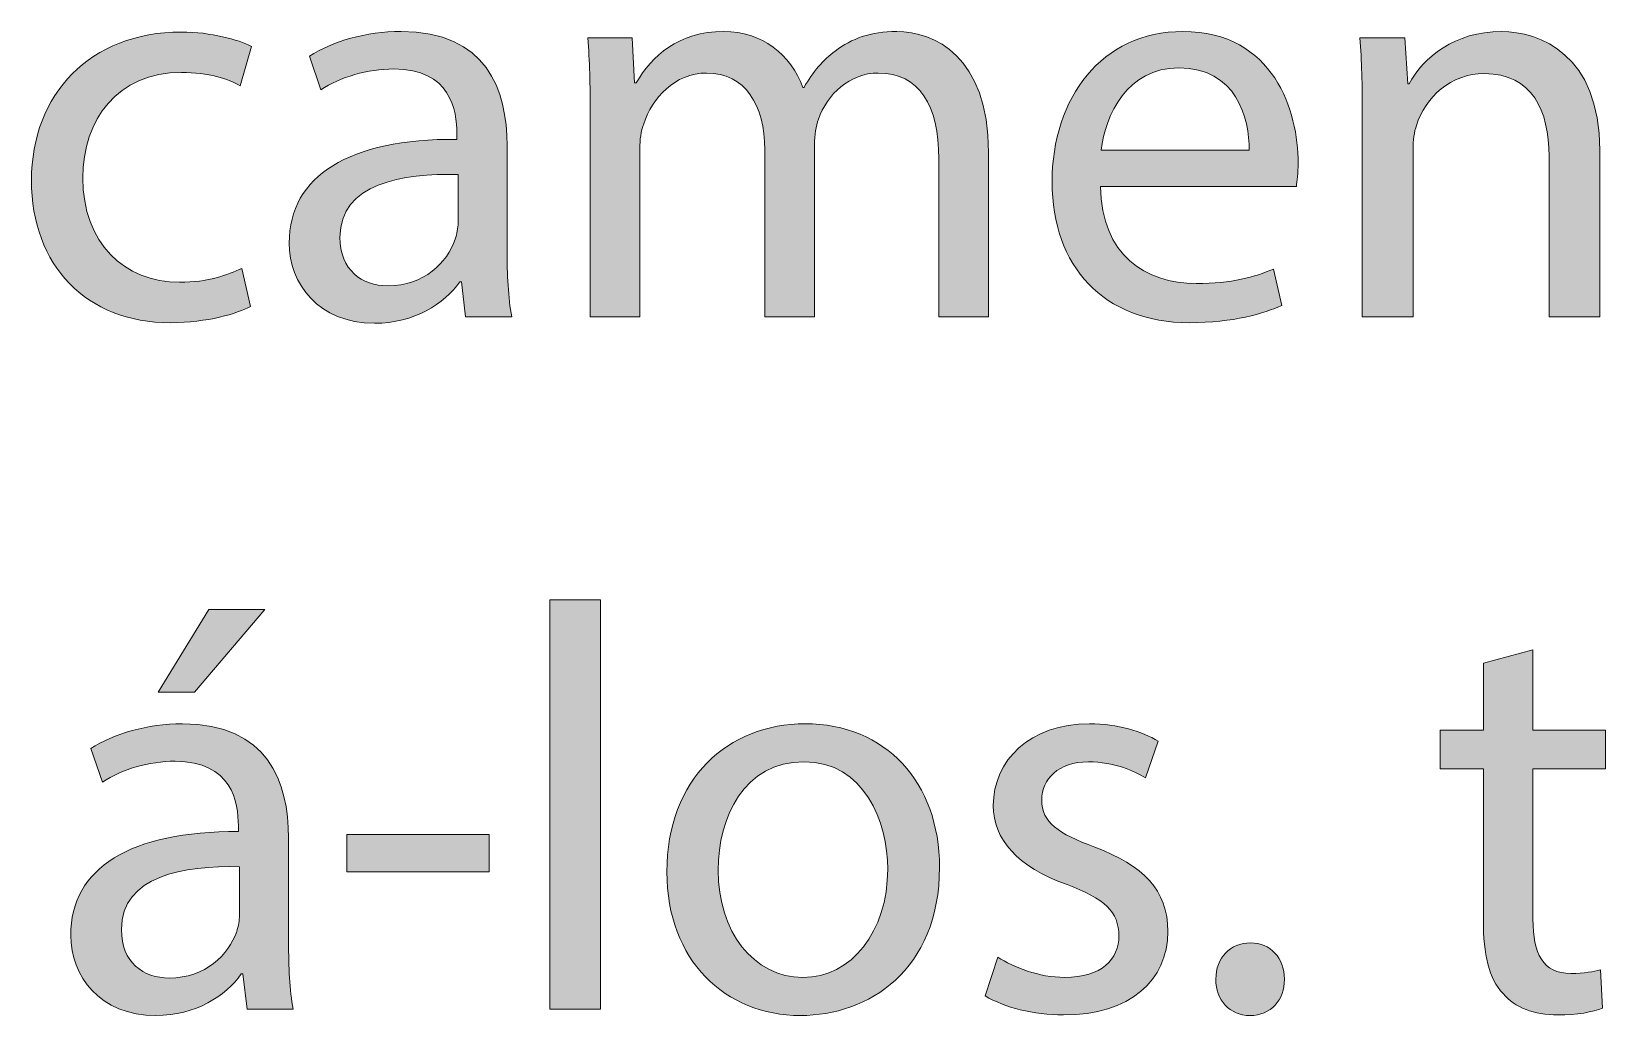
# Model space of a CAD drawing. Header units: inches. Extents: x -507 to 1392, y -754 to 68.
# Drawn here: x 1121.67 to 1148.97, y -216.06 to -199 of the extents above; entities that cross this region are included whole.
import ezdxf

# ---------------------------------------------------------------- set-up
doc = ezdxf.new("R2010")
doc.units = ezdxf.units.IN
doc.header["$MEASUREMENT"] = 0
doc.layers.add('back', color=7, linetype='Continuous')

# ---------------------------------------------------------------- blocks, each defined once
blk = doc.blocks.new('block 162')
at = {"layer": 'back', "true_color": 0x231f20}
h = blk.add_hatch(color=250, dxfattribs=at)
h.dxf.hatch_style = 2
edge = h.paths.add_edge_path()
edge.add_spline(control_points=[(1125.467, -203.767), (1125.237, -203.887), (1124.728, -204.047), (1124.077, -204.047), (1122.618, -204.047), (1121.669, -203.057), (1121.669, -201.578), (1121.669, -200.089), (1122.688, -199.009), (1124.268, -199.009), (1124.787, -199.009), (1125.247, -199.14), (1125.486, -199.259), (1125.486, -199.259), (1125.287, -199.939), (1125.287, -199.939), (1125.077, -199.819), (1124.747, -199.709), (1124.268, -199.709), (1123.158, -199.709), (1122.559, -200.529), (1122.559, -201.538), (1122.559, -202.658), (1123.278, -203.347), (1124.237, -203.347), (1124.737, -203.347), (1125.067, -203.217), (1125.316, -203.107), (1125.316, -203.107), (1125.467, -203.767), (1125.467, -203.767)], knot_values=[0, 0, 0, 0, 1, 1, 1, 2, 2, 2, 3, 3, 3, 4, 4, 4, 5, 5, 5, 6, 6, 6, 7, 7, 7, 8, 8, 8, 9, 9, 9, 10, 10, 10, 10], degree=3, periodic=1)
h = blk.add_hatch(color=250, dxfattribs=at)
h.dxf.hatch_style = 2
edge = h.paths.add_edge_path()
edge.add_spline(control_points=[(1129.197, -203.947), (1129.197, -203.947), (1129.127, -203.337), (1129.127, -203.337), (1129.127, -203.337), (1129.098, -203.337), (1129.098, -203.337), (1128.827, -203.717), (1128.308, -204.057), (1127.618, -204.057), (1126.639, -204.057), (1126.139, -203.367), (1126.139, -202.667), (1126.139, -201.498), (1127.179, -200.858), (1129.047, -200.869), (1129.047, -200.869), (1129.047, -200.769), (1129.047, -200.769), (1129.047, -200.369), (1128.938, -199.649), (1127.948, -199.649), (1127.498, -199.649), (1127.028, -199.789), (1126.688, -200.009), (1126.688, -200.009), (1126.488, -199.429), (1126.488, -199.429), (1126.889, -199.169), (1127.468, -199), (1128.078, -199), (1129.557, -199), (1129.917, -200.009), (1129.917, -200.979), (1129.917, -200.979), (1129.917, -202.788), (1129.917, -202.788), (1129.917, -203.207), (1129.937, -203.617), (1129.997, -203.947), (1129.997, -203.947), (1129.197, -203.947), (1129.197, -203.947)], knot_values=[0, 0, 0, 0, 1, 1, 1, 2, 2, 2, 3, 3, 3, 4, 4, 4, 5, 5, 5, 6, 6, 6, 7, 7, 7, 8, 8, 8, 9, 9, 9, 10, 10, 10, 11, 11, 11, 12, 12, 12, 13, 13, 13, 14, 14, 14, 14], degree=3, periodic=1)
edge = h.paths.add_edge_path()
edge.add_spline(control_points=[(1129.067, -201.478), (1128.107, -201.458), (1127.019, -201.628), (1127.019, -202.567), (1127.019, -203.137), (1127.398, -203.407), (1127.848, -203.407), (1128.478, -203.407), (1128.877, -203.007), (1129.018, -202.598), (1129.047, -202.507), (1129.067, -202.408), (1129.067, -202.318), (1129.067, -202.318), (1129.067, -201.478), (1129.067, -201.478)], knot_values=[0, 0, 0, 0, 1, 1, 1, 2, 2, 2, 3, 3, 3, 4, 4, 4, 5, 5, 5, 5], degree=3, periodic=1)
h = blk.add_hatch(color=250, dxfattribs=at)
h.dxf.hatch_style = 2
edge = h.paths.add_edge_path()
edge.add_spline(control_points=[(1131.358, -200.419), (1131.358, -199.919), (1131.349, -199.509), (1131.318, -199.109), (1131.318, -199.109), (1132.088, -199.109), (1132.088, -199.109), (1132.088, -199.109), (1132.128, -199.889), (1132.128, -199.889), (1132.128, -199.889), (1132.158, -199.889), (1132.158, -199.889), (1132.428, -199.429), (1132.878, -199), (1133.677, -199), (1134.337, -199), (1134.837, -199.399), (1135.047, -199.969), (1135.047, -199.969), (1135.066, -199.969), (1135.066, -199.969), (1135.217, -199.699), (1135.406, -199.489), (1135.606, -199.339), (1135.896, -199.12), (1136.216, -199), (1136.676, -199), (1137.315, -199), (1138.265, -199.419), (1138.265, -201.098), (1138.265, -201.098), (1138.265, -203.947), (1138.265, -203.947), (1138.265, -203.947), (1137.405, -203.947), (1137.405, -203.947), (1137.405, -203.947), (1137.405, -201.208), (1137.405, -201.208), (1137.405, -200.279), (1137.065, -199.719), (1136.355, -199.719), (1135.856, -199.719), (1135.466, -200.089), (1135.316, -200.519), (1135.276, -200.639), (1135.246, -200.798), (1135.246, -200.958), (1135.246, -200.958), (1135.246, -203.947), (1135.246, -203.947), (1135.246, -203.947), (1134.387, -203.947), (1134.387, -203.947), (1134.387, -203.947), (1134.387, -201.048), (1134.387, -201.048), (1134.387, -200.279), (1134.047, -199.719), (1133.377, -199.719), (1132.828, -199.719), (1132.428, -200.159), (1132.288, -200.599), (1132.238, -200.729), (1132.218, -200.878), (1132.218, -201.028), (1132.218, -201.028), (1132.218, -203.947), (1132.218, -203.947), (1132.218, -203.947), (1131.358, -203.947), (1131.358, -203.947), (1131.358, -203.947), (1131.358, -200.419), (1131.358, -200.419)], knot_values=[0, 0, 0, 0, 1, 1, 1, 2, 2, 2, 3, 3, 3, 4, 4, 4, 5, 5, 5, 6, 6, 6, 7, 7, 7, 8, 8, 8, 9, 9, 9, 10, 10, 10, 11, 11, 11, 12, 12, 12, 13, 13, 13, 14, 14, 14, 15, 15, 15, 16, 16, 16, 17, 17, 17, 18, 18, 18, 19, 19, 19, 20, 20, 20, 21, 21, 21, 22, 22, 22, 23, 23, 23, 24, 24, 24, 25, 25, 25, 25], degree=3, periodic=1)
h = blk.add_hatch(color=250, dxfattribs=at)
h.dxf.hatch_style = 2
edge = h.paths.add_edge_path()
edge.add_spline(control_points=[(1140.208, -201.688), (1140.228, -202.877), (1140.987, -203.367), (1141.867, -203.367), (1142.496, -203.367), (1142.876, -203.257), (1143.206, -203.117), (1143.206, -203.117), (1143.355, -203.747), (1143.355, -203.747), (1143.046, -203.887), (1142.517, -204.047), (1141.747, -204.047), (1140.258, -204.047), (1139.368, -203.067), (1139.368, -201.608), (1139.368, -200.149), (1140.228, -199), (1141.637, -199), (1143.216, -199), (1143.636, -200.389), (1143.636, -201.278), (1143.636, -201.458), (1143.616, -201.598), (1143.605, -201.688), (1143.605, -201.688), (1140.208, -201.688), (1140.208, -201.688)], knot_values=[0, 0, 0, 0, 1, 1, 1, 2, 2, 2, 3, 3, 3, 4, 4, 4, 5, 5, 5, 6, 6, 6, 7, 7, 7, 8, 8, 8, 9, 9, 9, 9], degree=3, periodic=1)
edge = h.paths.add_edge_path()
edge.add_spline(control_points=[(1142.786, -201.059), (1142.796, -200.499), (1142.557, -199.629), (1141.566, -199.629), (1140.678, -199.629), (1140.287, -200.449), (1140.218, -201.059), (1140.218, -201.059), (1142.786, -201.059), (1142.786, -201.059)], knot_values=[0, 0, 0, 0, 1, 1, 1, 2, 2, 2, 3, 3, 3, 3], degree=3, periodic=1)
h = blk.add_hatch(color=250, dxfattribs=at)
h.dxf.hatch_style = 2
edge = h.paths.add_edge_path()
edge.add_spline(control_points=[(1144.748, -200.419), (1144.748, -199.919), (1144.738, -199.509), (1144.708, -199.109), (1144.708, -199.109), (1145.487, -199.109), (1145.487, -199.109), (1145.487, -199.109), (1145.538, -199.909), (1145.538, -199.909), (1145.538, -199.909), (1145.558, -199.909), (1145.558, -199.909), (1145.798, -199.449), (1146.357, -199), (1147.157, -199), (1147.826, -199), (1148.866, -199.399), (1148.866, -201.059), (1148.866, -201.059), (1148.866, -203.947), (1148.866, -203.947), (1148.866, -203.947), (1147.986, -203.947), (1147.986, -203.947), (1147.986, -203.947), (1147.986, -201.158), (1147.986, -201.158), (1147.986, -200.379), (1147.696, -199.729), (1146.867, -199.729), (1146.287, -199.729), (1145.838, -200.139), (1145.688, -200.628), (1145.647, -200.739), (1145.628, -200.889), (1145.628, -201.039), (1145.628, -201.039), (1145.628, -203.947), (1145.628, -203.947), (1145.628, -203.947), (1144.748, -203.947), (1144.748, -203.947), (1144.748, -203.947), (1144.748, -200.419), (1144.748, -200.419)], knot_values=[0, 0, 0, 0, 1, 1, 1, 2, 2, 2, 3, 3, 3, 4, 4, 4, 5, 5, 5, 6, 6, 6, 7, 7, 7, 8, 8, 8, 9, 9, 9, 10, 10, 10, 11, 11, 11, 12, 12, 12, 13, 13, 13, 14, 14, 14, 15, 15, 15, 15], degree=3, periodic=1)
h = blk.add_hatch(color=250, dxfattribs=at)
h.dxf.hatch_style = 2
edge = h.paths.add_edge_path()
edge.add_spline(control_points=[(1125.407, -215.947), (1125.407, -215.947), (1125.337, -215.337), (1125.337, -215.337), (1125.337, -215.337), (1125.308, -215.337), (1125.308, -215.337), (1125.037, -215.717), (1124.518, -216.057), (1123.828, -216.057), (1122.849, -216.057), (1122.349, -215.367), (1122.349, -214.667), (1122.349, -213.498), (1123.389, -212.858), (1125.257, -212.869), (1125.257, -212.869), (1125.257, -212.769), (1125.257, -212.769), (1125.257, -212.369), (1125.147, -211.649), (1124.158, -211.649), (1123.708, -211.649), (1123.238, -211.789), (1122.898, -212.009), (1122.898, -212.009), (1122.698, -211.429), (1122.698, -211.429), (1123.099, -211.169), (1123.678, -211), (1124.288, -211), (1125.767, -211), (1126.127, -212.009), (1126.127, -212.979), (1126.127, -212.979), (1126.127, -214.788), (1126.127, -214.788), (1126.127, -215.207), (1126.146, -215.617), (1126.207, -215.947), (1126.207, -215.947), (1125.407, -215.947), (1125.407, -215.947)], knot_values=[0, 0, 0, 0, 1, 1, 1, 2, 2, 2, 3, 3, 3, 4, 4, 4, 5, 5, 5, 6, 6, 6, 7, 7, 7, 8, 8, 8, 9, 9, 9, 10, 10, 10, 11, 11, 11, 12, 12, 12, 13, 13, 13, 14, 14, 14, 14], degree=3, periodic=1)
edge = h.paths.add_edge_path()
edge.add_spline(control_points=[(1125.277, -213.478), (1124.317, -213.458), (1123.229, -213.628), (1123.229, -214.567), (1123.229, -215.137), (1123.608, -215.407), (1124.058, -215.407), (1124.688, -215.407), (1125.087, -215.007), (1125.228, -214.598), (1125.257, -214.507), (1125.277, -214.408), (1125.277, -214.318), (1125.277, -214.318), (1125.277, -213.478), (1125.277, -213.478)], knot_values=[0, 0, 0, 0, 1, 1, 1, 2, 2, 2, 3, 3, 3, 4, 4, 4, 5, 5, 5, 5], degree=3, periodic=1)
h.paths.add_polyline_path([(1125.717, -209.021), (1124.498, -210.45), (1123.868, -210.45), (1124.747, -209.021)])
h = blk.add_hatch(color=250, dxfattribs=at)
h.dxf.hatch_style = 2
h.paths.add_polyline_path([(1130.658, -208.851), (1131.538, -208.851), (1131.538, -215.947), (1130.658, -215.947)])
h = blk.add_hatch(color=250, dxfattribs=at)
h.dxf.hatch_style = 2
edge = h.paths.add_edge_path()
edge.add_spline(control_points=[(1147.707, -209.72), (1147.707, -209.72), (1147.707, -211.109), (1147.707, -211.109), (1147.707, -211.109), (1148.966, -211.109), (1148.966, -211.109), (1148.966, -211.109), (1148.966, -211.779), (1148.966, -211.779), (1148.966, -211.779), (1147.707, -211.779), (1147.707, -211.779), (1147.707, -211.779), (1147.707, -214.388), (1147.707, -214.388), (1147.707, -214.987), (1147.877, -215.327), (1148.366, -215.327), (1148.597, -215.327), (1148.767, -215.297), (1148.876, -215.267), (1148.876, -215.267), (1148.916, -215.927), (1148.916, -215.927), (1148.746, -215.997), (1148.477, -216.047), (1148.137, -216.047), (1147.727, -216.047), (1147.397, -215.917), (1147.188, -215.677), (1146.938, -215.417), (1146.848, -214.987), (1146.848, -214.417), (1146.848, -214.417), (1146.848, -211.779), (1146.848, -211.779), (1146.848, -211.779), (1146.098, -211.779), (1146.098, -211.779), (1146.098, -211.779), (1146.098, -211.109), (1146.098, -211.109), (1146.098, -211.109), (1146.848, -211.109), (1146.848, -211.109), (1146.848, -211.109), (1146.848, -209.95), (1146.848, -209.95), (1146.848, -209.95), (1147.707, -209.72), (1147.707, -209.72)], knot_values=[0, 0, 0, 0, 1, 1, 1, 2, 2, 2, 3, 3, 3, 4, 4, 4, 5, 5, 5, 6, 6, 6, 7, 7, 7, 8, 8, 8, 9, 9, 9, 10, 10, 10, 11, 11, 11, 12, 12, 12, 13, 13, 13, 14, 14, 14, 15, 15, 15, 16, 16, 16, 17, 17, 17, 17], degree=3, periodic=1)
h = blk.add_hatch(color=250, dxfattribs=at)
h.dxf.hatch_style = 2
edge = h.paths.add_edge_path()
edge.add_spline(control_points=[(1137.416, -213.488), (1137.416, -215.277), (1136.177, -216.057), (1135.007, -216.057), (1133.698, -216.057), (1132.688, -215.097), (1132.688, -213.568), (1132.688, -211.949), (1133.748, -211), (1135.087, -211), (1136.477, -211), (1137.416, -212.009), (1137.416, -213.488)], knot_values=[0, 0, 0, 0, 1, 1, 1, 2, 2, 2, 3, 3, 3, 4, 4, 4, 4], degree=3, periodic=1)
edge = h.paths.add_edge_path()
edge.add_spline(control_points=[(1133.578, -213.538), (1133.578, -214.598), (1134.188, -215.397), (1135.047, -215.397), (1135.887, -215.397), (1136.517, -214.607), (1136.517, -213.518), (1136.517, -212.699), (1136.106, -211.659), (1135.067, -211.659), (1134.027, -211.659), (1133.578, -212.619), (1133.578, -213.538)], knot_values=[0, 0, 0, 0, 1, 1, 1, 2, 2, 2, 3, 3, 3, 4, 4, 4, 4], degree=3, periodic=1)
h = blk.add_hatch(color=250, dxfattribs=at)
h.dxf.hatch_style = 2
edge = h.paths.add_edge_path()
edge.add_spline(control_points=[(1138.428, -215.047), (1138.688, -215.217), (1139.147, -215.397), (1139.587, -215.397), (1140.227, -215.397), (1140.527, -215.077), (1140.527, -214.677), (1140.527, -214.258), (1140.277, -214.028), (1139.627, -213.788), (1138.758, -213.478), (1138.348, -212.999), (1138.348, -212.419), (1138.348, -211.639), (1138.978, -211), (1140.018, -211), (1140.507, -211), (1140.937, -211.14), (1141.206, -211.299), (1141.206, -211.299), (1140.986, -211.939), (1140.986, -211.939), (1140.797, -211.819), (1140.447, -211.659), (1139.997, -211.659), (1139.478, -211.659), (1139.188, -211.959), (1139.188, -212.319), (1139.188, -212.719), (1139.478, -212.898), (1140.107, -213.138), (1140.946, -213.458), (1141.376, -213.878), (1141.376, -214.598), (1141.376, -215.447), (1140.717, -216.047), (1139.567, -216.047), (1139.038, -216.047), (1138.548, -215.917), (1138.208, -215.717), (1138.208, -215.717), (1138.428, -215.047), (1138.428, -215.047)], knot_values=[0, 0, 0, 0, 1, 1, 1, 2, 2, 2, 3, 3, 3, 4, 4, 4, 5, 5, 5, 6, 6, 6, 7, 7, 7, 8, 8, 8, 9, 9, 9, 10, 10, 10, 11, 11, 11, 12, 12, 12, 13, 13, 13, 14, 14, 14, 14], degree=3, periodic=1)
h = blk.add_hatch(color=250, dxfattribs=at)
h.dxf.hatch_style = 2
h.paths.add_polyline_path([(1129.607, -212.918), (1129.607, -213.568), (1127.139, -213.568), (1127.139, -212.918)])
h = blk.add_hatch(color=250, dxfattribs=at)
h.dxf.hatch_style = 2
edge = h.paths.add_edge_path()
edge.add_spline(control_points=[(1142.208, -215.427), (1142.208, -215.057), (1142.458, -214.797), (1142.808, -214.797), (1143.157, -214.797), (1143.397, -215.057), (1143.397, -215.427), (1143.397, -215.787), (1143.168, -216.057), (1142.798, -216.057), (1142.448, -216.057), (1142.208, -215.787), (1142.208, -215.427)], knot_values=[0, 0, 0, 0, 1, 1, 1, 2, 2, 2, 3, 3, 3, 4, 4, 4, 4], degree=3, periodic=1)
at = {"layer": 'back', "lineweight": 0}
for points in [[(1125.717, -209.021), (1124.498, -210.45), (1123.868, -210.45), (1124.747, -209.021), (1125.717, -209.021)], [(1130.658, -208.851), (1131.538, -208.851), (1131.538, -215.947), (1130.658, -215.947), (1130.658, -208.851)], [(1129.607, -212.918), (1129.607, -213.568), (1127.139, -213.568), (1127.139, -212.918), (1129.607, -212.918)]]:
    blk.add_lwpolyline(points, dxfattribs=at)
for points, knots in [([(1125.467, -203.767), (1125.237, -203.887), (1124.728, -204.047), (1124.077, -204.047), (1122.618, -204.047), (1121.669, -203.057), (1121.669, -201.578), (1121.669, -200.089), (1122.688, -199.009), (1124.268, -199.009), (1124.787, -199.009), (1125.247, -199.14), (1125.486, -199.259), (1125.486, -199.259), (1125.287, -199.939), (1125.287, -199.939), (1125.077, -199.819), (1124.747, -199.709), (1124.268, -199.709), (1123.158, -199.709), (1122.559, -200.529), (1122.559, -201.538), (1122.559, -202.658), (1123.278, -203.347), (1124.237, -203.347), (1124.737, -203.347), (1125.067, -203.217), (1125.316, -203.107), (1125.316, -203.107), (1125.467, -203.767), (1125.467, -203.767)], [0, 0, 0, 0, 1, 1, 1, 2, 2, 2, 3, 3, 3, 4, 4, 4, 5, 5, 5, 6, 6, 6, 7, 7, 7, 8, 8, 8, 9, 9, 9, 10, 10, 10, 10]), ([(1129.197, -203.947), (1129.197, -203.947), (1129.127, -203.337), (1129.127, -203.337), (1129.127, -203.337), (1129.098, -203.337), (1129.098, -203.337), (1128.827, -203.717), (1128.308, -204.057), (1127.618, -204.057), (1126.639, -204.057), (1126.139, -203.367), (1126.139, -202.667), (1126.139, -201.498), (1127.179, -200.858), (1129.047, -200.869), (1129.047, -200.869), (1129.047, -200.769), (1129.047, -200.769), (1129.047, -200.369), (1128.938, -199.649), (1127.948, -199.649), (1127.498, -199.649), (1127.028, -199.789), (1126.688, -200.009), (1126.688, -200.009), (1126.488, -199.429), (1126.488, -199.429), (1126.889, -199.169), (1127.468, -199), (1128.078, -199), (1129.557, -199), (1129.917, -200.009), (1129.917, -200.979), (1129.917, -200.979), (1129.917, -202.788), (1129.917, -202.788), (1129.917, -203.207), (1129.937, -203.617), (1129.997, -203.947), (1129.997, -203.947), (1129.197, -203.947), (1129.197, -203.947)], [0, 0, 0, 0, 1, 1, 1, 2, 2, 2, 3, 3, 3, 4, 4, 4, 5, 5, 5, 6, 6, 6, 7, 7, 7, 8, 8, 8, 9, 9, 9, 10, 10, 10, 11, 11, 11, 12, 12, 12, 13, 13, 13, 14, 14, 14, 14]), ([(1131.358, -200.419), (1131.358, -199.919), (1131.349, -199.509), (1131.318, -199.109), (1131.318, -199.109), (1132.088, -199.109), (1132.088, -199.109), (1132.088, -199.109), (1132.128, -199.889), (1132.128, -199.889), (1132.128, -199.889), (1132.158, -199.889), (1132.158, -199.889), (1132.428, -199.429), (1132.878, -199), (1133.677, -199), (1134.337, -199), (1134.837, -199.399), (1135.047, -199.969), (1135.047, -199.969), (1135.066, -199.969), (1135.066, -199.969), (1135.217, -199.699), (1135.406, -199.489), (1135.606, -199.339), (1135.896, -199.12), (1136.216, -199), (1136.676, -199), (1137.315, -199), (1138.265, -199.419), (1138.265, -201.098), (1138.265, -201.098), (1138.265, -203.947), (1138.265, -203.947), (1138.265, -203.947), (1137.405, -203.947), (1137.405, -203.947), (1137.405, -203.947), (1137.405, -201.208), (1137.405, -201.208), (1137.405, -200.279), (1137.065, -199.719), (1136.355, -199.719), (1135.856, -199.719), (1135.466, -200.089), (1135.316, -200.519), (1135.276, -200.639), (1135.246, -200.798), (1135.246, -200.958), (1135.246, -200.958), (1135.246, -203.947), (1135.246, -203.947), (1135.246, -203.947), (1134.387, -203.947), (1134.387, -203.947), (1134.387, -203.947), (1134.387, -201.048), (1134.387, -201.048), (1134.387, -200.279), (1134.047, -199.719), (1133.377, -199.719), (1132.828, -199.719), (1132.428, -200.159), (1132.288, -200.599), (1132.238, -200.729), (1132.218, -200.878), (1132.218, -201.028), (1132.218, -201.028), (1132.218, -203.947), (1132.218, -203.947), (1132.218, -203.947), (1131.358, -203.947), (1131.358, -203.947), (1131.358, -203.947), (1131.358, -200.419), (1131.358, -200.419)], [0, 0, 0, 0, 1, 1, 1, 2, 2, 2, 3, 3, 3, 4, 4, 4, 5, 5, 5, 6, 6, 6, 7, 7, 7, 8, 8, 8, 9, 9, 9, 10, 10, 10, 11, 11, 11, 12, 12, 12, 13, 13, 13, 14, 14, 14, 15, 15, 15, 16, 16, 16, 17, 17, 17, 18, 18, 18, 19, 19, 19, 20, 20, 20, 21, 21, 21, 22, 22, 22, 23, 23, 23, 24, 24, 24, 25, 25, 25, 25]), ([(1140.208, -201.688), (1140.228, -202.877), (1140.987, -203.367), (1141.867, -203.367), (1142.496, -203.367), (1142.876, -203.257), (1143.206, -203.117), (1143.206, -203.117), (1143.355, -203.747), (1143.355, -203.747), (1143.046, -203.887), (1142.517, -204.047), (1141.747, -204.047), (1140.258, -204.047), (1139.368, -203.067), (1139.368, -201.608), (1139.368, -200.149), (1140.228, -199), (1141.637, -199), (1143.216, -199), (1143.636, -200.389), (1143.636, -201.278), (1143.636, -201.458), (1143.616, -201.598), (1143.605, -201.688), (1143.605, -201.688), (1140.208, -201.688), (1140.208, -201.688)], [0, 0, 0, 0, 1, 1, 1, 2, 2, 2, 3, 3, 3, 4, 4, 4, 5, 5, 5, 6, 6, 6, 7, 7, 7, 8, 8, 8, 9, 9, 9, 9]), ([(1144.748, -200.419), (1144.748, -199.919), (1144.738, -199.509), (1144.708, -199.109), (1144.708, -199.109), (1145.487, -199.109), (1145.487, -199.109), (1145.487, -199.109), (1145.538, -199.909), (1145.538, -199.909), (1145.538, -199.909), (1145.558, -199.909), (1145.558, -199.909), (1145.798, -199.449), (1146.357, -199), (1147.157, -199), (1147.826, -199), (1148.866, -199.399), (1148.866, -201.059), (1148.866, -201.059), (1148.866, -203.947), (1148.866, -203.947), (1148.866, -203.947), (1147.986, -203.947), (1147.986, -203.947), (1147.986, -203.947), (1147.986, -201.158), (1147.986, -201.158), (1147.986, -200.379), (1147.696, -199.729), (1146.867, -199.729), (1146.287, -199.729), (1145.838, -200.139), (1145.688, -200.628), (1145.647, -200.739), (1145.628, -200.889), (1145.628, -201.039), (1145.628, -201.039), (1145.628, -203.947), (1145.628, -203.947), (1145.628, -203.947), (1144.748, -203.947), (1144.748, -203.947), (1144.748, -203.947), (1144.748, -200.419), (1144.748, -200.419)], [0, 0, 0, 0, 1, 1, 1, 2, 2, 2, 3, 3, 3, 4, 4, 4, 5, 5, 5, 6, 6, 6, 7, 7, 7, 8, 8, 8, 9, 9, 9, 10, 10, 10, 11, 11, 11, 12, 12, 12, 13, 13, 13, 14, 14, 14, 15, 15, 15, 15]), ([(1142.786, -201.059), (1142.796, -200.499), (1142.557, -199.629), (1141.566, -199.629), (1140.678, -199.629), (1140.287, -200.449), (1140.218, -201.059), (1140.218, -201.059), (1142.786, -201.059), (1142.786, -201.059)], [0, 0, 0, 0, 1, 1, 1, 2, 2, 2, 3, 3, 3, 3]), ([(1129.067, -201.478), (1128.107, -201.458), (1127.019, -201.628), (1127.019, -202.567), (1127.019, -203.137), (1127.398, -203.407), (1127.848, -203.407), (1128.478, -203.407), (1128.877, -203.007), (1129.018, -202.598), (1129.047, -202.507), (1129.067, -202.408), (1129.067, -202.318), (1129.067, -202.318), (1129.067, -201.478), (1129.067, -201.478)], [0, 0, 0, 0, 1, 1, 1, 2, 2, 2, 3, 3, 3, 4, 4, 4, 5, 5, 5, 5]), ([(1147.707, -209.72), (1147.707, -209.72), (1147.707, -211.109), (1147.707, -211.109), (1147.707, -211.109), (1148.966, -211.109), (1148.966, -211.109), (1148.966, -211.109), (1148.966, -211.779), (1148.966, -211.779), (1148.966, -211.779), (1147.707, -211.779), (1147.707, -211.779), (1147.707, -211.779), (1147.707, -214.388), (1147.707, -214.388), (1147.707, -214.987), (1147.877, -215.327), (1148.366, -215.327), (1148.597, -215.327), (1148.767, -215.297), (1148.876, -215.267), (1148.876, -215.267), (1148.916, -215.927), (1148.916, -215.927), (1148.746, -215.997), (1148.477, -216.047), (1148.137, -216.047), (1147.727, -216.047), (1147.397, -215.917), (1147.188, -215.677), (1146.938, -215.417), (1146.848, -214.987), (1146.848, -214.417), (1146.848, -214.417), (1146.848, -211.779), (1146.848, -211.779), (1146.848, -211.779), (1146.098, -211.779), (1146.098, -211.779), (1146.098, -211.779), (1146.098, -211.109), (1146.098, -211.109), (1146.098, -211.109), (1146.848, -211.109), (1146.848, -211.109), (1146.848, -211.109), (1146.848, -209.95), (1146.848, -209.95), (1146.848, -209.95), (1147.707, -209.72), (1147.707, -209.72)], [0, 0, 0, 0, 1, 1, 1, 2, 2, 2, 3, 3, 3, 4, 4, 4, 5, 5, 5, 6, 6, 6, 7, 7, 7, 8, 8, 8, 9, 9, 9, 10, 10, 10, 11, 11, 11, 12, 12, 12, 13, 13, 13, 14, 14, 14, 15, 15, 15, 16, 16, 16, 17, 17, 17, 17]), ([(1125.407, -215.947), (1125.407, -215.947), (1125.337, -215.337), (1125.337, -215.337), (1125.337, -215.337), (1125.308, -215.337), (1125.308, -215.337), (1125.037, -215.717), (1124.518, -216.057), (1123.828, -216.057), (1122.849, -216.057), (1122.349, -215.367), (1122.349, -214.667), (1122.349, -213.498), (1123.389, -212.858), (1125.257, -212.869), (1125.257, -212.869), (1125.257, -212.769), (1125.257, -212.769), (1125.257, -212.369), (1125.147, -211.649), (1124.158, -211.649), (1123.708, -211.649), (1123.238, -211.789), (1122.898, -212.009), (1122.898, -212.009), (1122.698, -211.429), (1122.698, -211.429), (1123.099, -211.169), (1123.678, -211), (1124.288, -211), (1125.767, -211), (1126.127, -212.009), (1126.127, -212.979), (1126.127, -212.979), (1126.127, -214.788), (1126.127, -214.788), (1126.127, -215.207), (1126.146, -215.617), (1126.207, -215.947), (1126.207, -215.947), (1125.407, -215.947), (1125.407, -215.947)], [0, 0, 0, 0, 1, 1, 1, 2, 2, 2, 3, 3, 3, 4, 4, 4, 5, 5, 5, 6, 6, 6, 7, 7, 7, 8, 8, 8, 9, 9, 9, 10, 10, 10, 11, 11, 11, 12, 12, 12, 13, 13, 13, 14, 14, 14, 14]), ([(1137.416, -213.488), (1137.416, -215.277), (1136.177, -216.057), (1135.007, -216.057), (1133.698, -216.057), (1132.688, -215.097), (1132.688, -213.568), (1132.688, -211.949), (1133.748, -211), (1135.087, -211), (1136.477, -211), (1137.416, -212.009), (1137.416, -213.488)], [0, 0, 0, 0, 1, 1, 1, 2, 2, 2, 3, 3, 3, 4, 4, 4, 4]), ([(1138.428, -215.047), (1138.688, -215.217), (1139.147, -215.397), (1139.587, -215.397), (1140.227, -215.397), (1140.527, -215.077), (1140.527, -214.677), (1140.527, -214.258), (1140.277, -214.028), (1139.627, -213.788), (1138.758, -213.478), (1138.348, -212.999), (1138.348, -212.419), (1138.348, -211.639), (1138.978, -211), (1140.018, -211), (1140.507, -211), (1140.937, -211.14), (1141.206, -211.299), (1141.206, -211.299), (1140.986, -211.939), (1140.986, -211.939), (1140.797, -211.819), (1140.447, -211.659), (1139.997, -211.659), (1139.478, -211.659), (1139.188, -211.959), (1139.188, -212.319), (1139.188, -212.719), (1139.478, -212.898), (1140.107, -213.138), (1140.946, -213.458), (1141.376, -213.878), (1141.376, -214.598), (1141.376, -215.447), (1140.717, -216.047), (1139.567, -216.047), (1139.038, -216.047), (1138.548, -215.917), (1138.208, -215.717), (1138.208, -215.717), (1138.428, -215.047), (1138.428, -215.047)], [0, 0, 0, 0, 1, 1, 1, 2, 2, 2, 3, 3, 3, 4, 4, 4, 5, 5, 5, 6, 6, 6, 7, 7, 7, 8, 8, 8, 9, 9, 9, 10, 10, 10, 11, 11, 11, 12, 12, 12, 13, 13, 13, 14, 14, 14, 14]), ([(1133.578, -213.538), (1133.578, -214.598), (1134.188, -215.397), (1135.047, -215.397), (1135.887, -215.397), (1136.517, -214.607), (1136.517, -213.518), (1136.517, -212.699), (1136.106, -211.659), (1135.067, -211.659), (1134.027, -211.659), (1133.578, -212.619), (1133.578, -213.538)], [0, 0, 0, 0, 1, 1, 1, 2, 2, 2, 3, 3, 3, 4, 4, 4, 4]), ([(1125.277, -213.478), (1124.317, -213.458), (1123.229, -213.628), (1123.229, -214.567), (1123.229, -215.137), (1123.608, -215.407), (1124.058, -215.407), (1124.688, -215.407), (1125.087, -215.007), (1125.228, -214.598), (1125.257, -214.507), (1125.277, -214.408), (1125.277, -214.318), (1125.277, -214.318), (1125.277, -213.478), (1125.277, -213.478)], [0, 0, 0, 0, 1, 1, 1, 2, 2, 2, 3, 3, 3, 4, 4, 4, 5, 5, 5, 5]), ([(1142.208, -215.427), (1142.208, -215.057), (1142.458, -214.797), (1142.808, -214.797), (1143.157, -214.797), (1143.397, -215.057), (1143.397, -215.427), (1143.397, -215.787), (1143.168, -216.057), (1142.798, -216.057), (1142.448, -216.057), (1142.208, -215.787), (1142.208, -215.427)], [0, 0, 0, 0, 1, 1, 1, 2, 2, 2, 3, 3, 3, 4, 4, 4, 4])]:
    blk.add_open_spline(points, degree=3, knots=knots, dxfattribs=at)

msp = doc.modelspace()

# ---------------------------------------------------------------- block references
at = {"layer": 'back'}
msp.add_blockref('block 162', (0, 0), dxfattribs=at)

doc.saveas('drawing.dxf')
